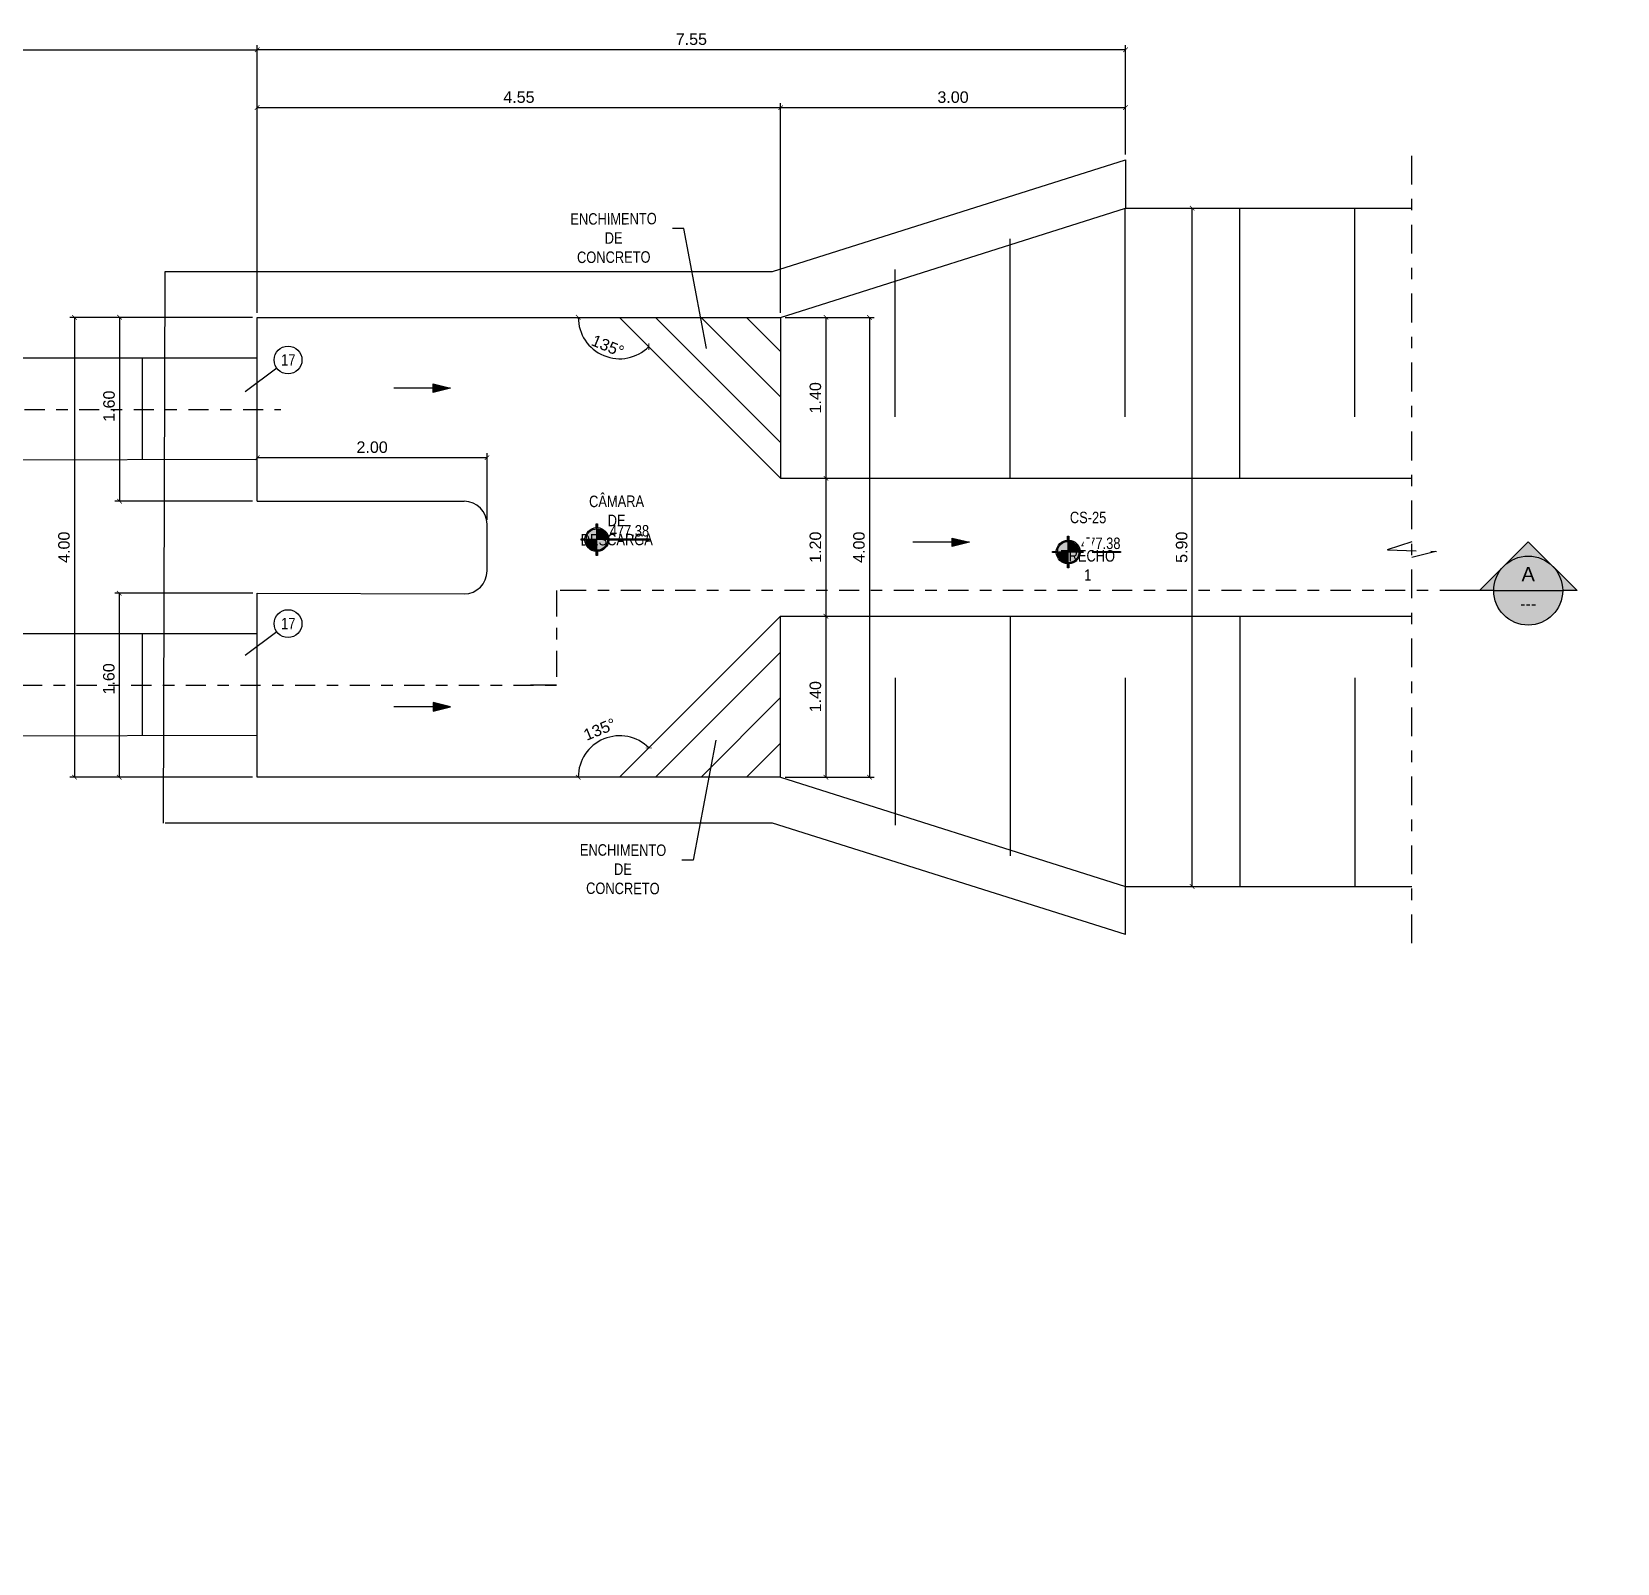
# Model space of a CAD drawing. Header units: feet. Extents: x 0 to 285374, y 0 to 9111566.
# Drawn here: x 285116.16 to 285129.95, y 9111378.92 to 9111392.24 of the extents above; entities that cross this region are included whole.
import ezdxf
from ezdxf import colors
from ezdxf.entities.mleader import LeaderData, LeaderLine
from ezdxf.enums import TextEntityAlignment as Align
from ezdxf.math import Vec2, Vec3

# ---------------------------------------------------------------- set-up
doc = ezdxf.new("R2010")
doc.units = ezdxf.units.FT
doc.header["$MEASUREMENT"] = 0
doc.linetypes.add('CENTER2', pattern=[1.125, 0.75, -0.125, 0.125, -0.125])
doc.linetypes.add('DASHDOT', pattern=[1, 0.5, -0.25, 0, -0.25])
doc.layers.get('0').update_dxf_attribs({"linetype": 'CONTINUOUS'})
doc.layers.get('DEFPOINTS').update_dxf_attribs({"linetype": 'CONTINUOUS'})
for name, color, linetype in [('A-NIVEIS', 1, 'CONTINUOUS'), ('A-TEXTO', 2, 'CONTINUOUS'), ('ARQ_SENTIDO', 1, 'CONTINUOUS'), ('EIXO', 1, 'DASHDOT'), ('H-SA-CONTORNO', 2, 'CONTINUOUS'), ('H-SA-DIM', 1, 'CONTINUOUS'), ('H-SA-EIXOS', 1, 'DASHDOT'), ('H-SA-ESTRUTURA (CORTE)', 5, 'CONTINUOUS'), ('H-SA-HTC ENCHIMENTO', 1, 'CONTINUOUS'), ('H-SA-SIMB', 1, 'CONTINUOUS'), ('H-SA-TEXTO', 2, 'CONTINUOUS'), ('INDIC', 2, 'CONTINUOUS'), ('Top View-Ferro Fundido - JGS - K7(Esgoto)', 7, 'CONTINUOUS')]:
    doc.layers.add(name, color=color, linetype=linetype)
doc.styles.add('EGC_Arial_2.0mm', font='arial.ttf', dxfattribs={"width": 0.8, "height": 2})
doc.styles.add('EGC_Arial_2.5mm', font='arial.ttf', dxfattribs={"width": 0.8, "height": 2.5})
doc.styles.get("Standard").update_dxf_attribs({"font": 'arial.ttf'})
doc.dimstyles.new('Copy of EGC_2.0mm', dxfattribs={"dimtxt": 0.1, "dimasz": 0.04, "dimexe": 0.04, "dimexo": 0.04, "dimgap": 0.04, "dimtad": 1, "dimzin": 1, "dimdsep": 46, "dimtxsty": 'Standard', "dimblk": 'ARCHTICK', "dimcen": 0, "dimclrd": 1, "dimclre": 1, "dimclrt": 2, "dimazin": 0, "dimtfac": 1, "dimtix": 1, "dimtmove": 1, "dimatfit": 3, "dimldrblk": 'NONE', "dimfxl": 0.002, "dimtolj": 1, "dimtzin": 0, "dimlwd": -1, "dimarcsym": 0})

# ---------------------------------------------------------------- blocks, each defined once
blk = doc.blocks.new('*U1244')
at = {"true_color": 0xffffff}
h = blk.add_hatch(color=7, dxfattribs=at)
h.dxf.hatch_style = 1
edge = h.paths.add_edge_path()
edge.add_arc((0, 0), 2.07, 92.7623, 177.2377, ccw=False)
edge.add_line((-0.1, 2.07), (-0.1, 2.75))
edge.add_line((-0.1, 2.75), (0.1, 2.75))
edge.add_line((0.1, 2.75), (0.1, 2.07))
edge.add_arc((0, 0), 2.07, 2.7623, 87.2377, ccw=False)
edge.add_line((2.07, 0.1), (9.09, 0.1))
edge.add_line((9.09, 0.1), (9.09, -0.1))
edge.add_line((9.09, -0.1), (2.07, -0.1))
edge.add_arc((0, 0), 2.07, 272.7623, 357.2377, ccw=False)
edge.add_line((0.1, -2.07), (0.1, -2.75))
edge.add_line((0.1, -2.75), (-0.1, -2.75))
edge.add_line((-0.1, -2.75), (-0.1, -2.07))
edge.add_arc((0, 0), 2.07, 182.7623, 267.2377, ccw=False)
edge.add_line((-2.07, -0.1), (-2.75, -0.1))
edge.add_line((-2.75, -0.1), (-2.75, 0.1))
edge.add_line((-2.75, 0.1), (-2.07, 0.1))
for p, q in [((0, -2.75), (0, 2.75)), ((9.09, 0), (-2.75, 0))]:
    blk.add_line(p, q)
at = {"color": 7, "true_color": 0xffffff}
blk.add_lwpolyline([(-2.07, 0.1, -0.386246), (-0.1, 2.07), (-0.1, 2.75), (0.1, 2.75), (0.1, 2.07, -0.386246), (2.07, 0.1), (9.09, 0.1), (9.09, -0.1), (2.07, -0.1, -0.386246), (0.1, -2.07), (0.1, -2.75), (-0.1, -2.75), (-0.1, -2.07, -0.386246), (-2.07, -0.1), (-2.75, -0.1), (-2.75, 0.1)], format="xyb", close=True, dxfattribs=at)
blk.add_circle((0, 0), 1.87)
for points in [[(-1.79, -0.57), (0, 0), (-1.8, -0.54), (-1.88, 0)], [(-1.53, -1.08), (-1.57, 0), (-1.79, -0.57), (0, 0)], [(-1.1, -1.52), (-1.1, 0), (-1.53, -1.08), (-1.57, 0)], [(-0.58, -1.78), (-0.59, 0), (-1.1, -1.52), (-1.1, 0)], [(0, -1.88), (0, 0), (-0.58, -1.78), (-0.59, 0)], [(0, 1.87), (0, 0), (0.58, 1.78), (0.59, 0)], [(1.53, 1.08), (1.57, 0), (1.79, 0.57), (0, 0)], [(1.79, 0.57), (0, 0), (1.8, 0.54), (1.87, 0)], [(0.58, 1.78), (0.59, 0), (1.1, 1.52), (1.1, 0)], [(1.1, 1.52), (1.1, 0), (1.53, 1.08), (1.57, 0)]]:
    blk.add_solid(points)
at = {"layer": 'A-TEXTO', "color": 2, "style": 'EGC_Arial_2.0mm', "width": 0.8}
blk.add_attdef('000.00', text='', height=2, dxfattribs=at).set_placement((9.09, 0.53), align=Align.RIGHT)
blk = doc.blocks.new('_ArchTick')
at = {"color": 0, "linetype": 'ByBlock', "const_width": 0.15}
blk.add_lwpolyline([(-0.5, -0.5), (0.5, 0.5)], dxfattribs=at)
blk = doc.blocks.new('*D1262')
at = {"layer": 'DEFPOINTS', "color": 0, "transparency": 16777216}
for p in [(285122.669, 9111389.754), (285122.669, 9111385.754), (285123.442, 9111385.754)]:
    blk.add_point(p, dxfattribs=at)
at = {"layer": 'H-SA-DIM', "color": 1, "lineweight": -2, "transparency": 16777216}
for p, q in [((285122.709, 9111389.754), (285123.482, 9111389.754)), ((285122.709, 9111385.754), (285123.482, 9111385.754))]:
    blk.add_line(p, q, dxfattribs=at)
at = {"layer": 'H-SA-DIM', "color": 1, "transparency": 16777216}
blk.add_line((285123.442, 9111389.754), (285123.442, 9111385.754), dxfattribs=at)
at = {"layer": 'H-SA-DIM', "color": 1, "transparency": 16777216, "xscale": 0.04, "yscale": 0.04, "zscale": 0.04}
for p, rotation in [((285123.442, 9111389.754), 90), ((285123.442, 9111385.754), 270)]:
    blk.add_blockref('_ArchTick', p, dxfattribs=dict(at, rotation=rotation))
at = {"layer": 'H-SA-DIM', "color": 2, "transparency": 16777216, "insert": (285123.351, 9111387.754), "char_height": 0.1, "attachment_point": 5, "rotation": 90}
blk.add_mtext('\\A1;4.00', dxfattribs=at)
blk = doc.blocks.new('_None')
blk = doc.blocks.new('*D1259')
at = {"layer": 'DEFPOINTS', "color": 0, "transparency": 16777216}
for p in [(285122.669, 9111388.354), (285122.669, 9111387.154), (285123.064, 9111387.154)]:
    blk.add_point(p, dxfattribs=at)
at = {"layer": 'H-SA-DIM', "color": 1, "lineweight": -2, "transparency": 16777216}
for p, q in [((285122.709, 9111388.354), (285123.104, 9111388.354)), ((285122.709, 9111387.154), (285123.104, 9111387.154))]:
    blk.add_line(p, q, dxfattribs=at)
at = {"layer": 'H-SA-DIM', "color": 1, "transparency": 16777216}
blk.add_line((285123.064, 9111388.354), (285123.064, 9111387.154), dxfattribs=at)
at = {"layer": 'H-SA-DIM', "color": 1, "transparency": 16777216, "xscale": 0.04, "yscale": 0.04, "zscale": 0.04}
for p, rotation in [((285123.064, 9111388.354), 90), ((285123.064, 9111387.154), 270)]:
    blk.add_blockref('_ArchTick', p, dxfattribs=dict(at, rotation=rotation))
at = {"layer": 'H-SA-DIM', "color": 2, "transparency": 16777216, "insert": (285122.972, 9111387.754), "char_height": 0.1, "attachment_point": 5, "rotation": 90}
blk.add_mtext('\\A1;1.20', dxfattribs=at)
blk = doc.blocks.new('*D1260')
at = {"layer": 'DEFPOINTS', "color": 0, "transparency": 16777216}
for p in [(285122.669, 9111389.754), (285122.669, 9111388.354), (285123.064, 9111388.354)]:
    blk.add_point(p, dxfattribs=at)
at = {"layer": 'H-SA-DIM', "color": 1, "lineweight": -2, "transparency": 16777216}
for p, q in [((285122.709, 9111389.754), (285123.104, 9111389.754)), ((285122.709, 9111388.354), (285123.104, 9111388.354))]:
    blk.add_line(p, q, dxfattribs=at)
at = {"layer": 'H-SA-DIM', "color": 1, "transparency": 16777216}
blk.add_line((285123.064, 9111389.754), (285123.064, 9111388.354), dxfattribs=at)
at = {"layer": 'H-SA-DIM', "color": 1, "transparency": 16777216, "xscale": 0.04, "yscale": 0.04, "zscale": 0.04}
for p, rotation in [((285123.064, 9111389.754), 90), ((285123.064, 9111388.354), 270)]:
    blk.add_blockref('_ArchTick', p, dxfattribs=dict(at, rotation=rotation))
at = {"layer": 'H-SA-DIM', "color": 2, "transparency": 16777216, "insert": (285122.972, 9111389.054), "char_height": 0.1, "attachment_point": 5, "rotation": 90}
blk.add_mtext('\\A1;1.40', dxfattribs=at)
blk = doc.blocks.new('*D1261')
at = {"layer": 'DEFPOINTS', "color": 0, "transparency": 16777216}
for p in [(285122.669, 9111387.154), (285122.669, 9111385.754), (285123.064, 9111385.754)]:
    blk.add_point(p, dxfattribs=at)
at = {"layer": 'H-SA-DIM', "color": 1, "lineweight": -2, "transparency": 16777216}
for p, q in [((285122.709, 9111387.154), (285123.104, 9111387.154)), ((285122.709, 9111385.754), (285123.104, 9111385.754))]:
    blk.add_line(p, q, dxfattribs=at)
at = {"layer": 'H-SA-DIM', "color": 1, "transparency": 16777216}
blk.add_line((285123.064, 9111387.154), (285123.064, 9111385.754), dxfattribs=at)
at = {"layer": 'H-SA-DIM', "color": 1, "transparency": 16777216, "xscale": 0.04, "yscale": 0.04, "zscale": 0.04}
for p, rotation in [((285123.064, 9111387.154), 90), ((285123.064, 9111385.754), 270)]:
    blk.add_blockref('_ArchTick', p, dxfattribs=dict(at, rotation=rotation))
at = {"layer": 'H-SA-DIM', "color": 2, "transparency": 16777216, "insert": (285122.972, 9111386.454), "char_height": 0.1, "attachment_point": 5, "rotation": 90}
blk.add_mtext('\\A1;1.40', dxfattribs=at)
blk = doc.blocks.new('*D1263')
at = {"layer": 'DEFPOINTS', "color": 0, "transparency": 16777216}
for p in [(285118.116, 9111388.533), (285118.116, 9111388.154), (285120.116, 9111387.954)]:
    blk.add_point(p, dxfattribs=at)
at = {"layer": 'H-SA-DIM', "color": 1, "lineweight": -2, "transparency": 16777216}
for p, q in [((285118.116, 9111388.194), (285118.116, 9111388.573)), ((285120.116, 9111387.994), (285120.116, 9111388.573))]:
    blk.add_line(p, q, dxfattribs=at)
at = {"layer": 'H-SA-DIM', "color": 1, "transparency": 16777216}
blk.add_line((285120.116, 9111388.533), (285118.116, 9111388.533), dxfattribs=at)
at = {"layer": 'H-SA-DIM', "color": 1, "transparency": 16777216, "xscale": 0.04, "yscale": 0.04, "zscale": 0.04, "rotation": 180}
blk.add_blockref('_ArchTick', (285118.116, 9111388.533), dxfattribs=at)
at = {"layer": 'H-SA-DIM', "color": 1, "transparency": 16777216, "xscale": 0.04, "yscale": 0.04, "zscale": 0.04}
blk.add_blockref('_ArchTick', (285120.116, 9111388.533), dxfattribs=at)
at = {"layer": 'H-SA-DIM', "color": 2, "transparency": 16777216, "insert": (285119.116, 9111388.624), "char_height": 0.1, "attachment_point": 5}
blk.add_mtext('\\A1;2.00', dxfattribs=at)
blk = doc.blocks.new('*D1264')
at = {"layer": 'DEFPOINTS', "color": 0, "transparency": 16777216}
for p in [(285122.669, 9111391.578), (285118.116, 9111389.754), (285122.669, 9111389.754)]:
    blk.add_point(p, dxfattribs=at)
at = {"layer": 'H-SA-DIM', "color": 1, "lineweight": -2, "transparency": 16777216}
for p, q in [((285118.116, 9111389.794), (285118.116, 9111391.618)), ((285122.669, 9111389.794), (285122.669, 9111391.618))]:
    blk.add_line(p, q, dxfattribs=at)
at = {"layer": 'H-SA-DIM', "color": 1, "transparency": 16777216}
blk.add_line((285118.116, 9111391.578), (285122.669, 9111391.578), dxfattribs=at)
at = {"layer": 'H-SA-DIM', "color": 1, "transparency": 16777216, "xscale": 0.04, "yscale": 0.04, "zscale": 0.04, "rotation": 180}
blk.add_blockref('_ArchTick', (285118.116, 9111391.578), dxfattribs=at)
at = {"layer": 'H-SA-DIM', "color": 1, "transparency": 16777216, "xscale": 0.04, "yscale": 0.04, "zscale": 0.04}
blk.add_blockref('_ArchTick', (285122.669, 9111391.578), dxfattribs=at)
at = {"layer": 'H-SA-DIM', "color": 2, "transparency": 16777216, "insert": (285120.393, 9111391.669), "char_height": 0.1, "attachment_point": 5}
blk.add_mtext('\\A1;4.55', dxfattribs=at)
blk = doc.blocks.new('*D1265')
at = {"layer": 'DEFPOINTS', "color": 0, "transparency": 16777216}
for p in [(285125.669, 9111391.578), (285125.669, 9111391.13), (285122.669, 9111389.754)]:
    blk.add_point(p, dxfattribs=at)
at = {"layer": 'H-SA-DIM', "color": 1, "lineweight": -2, "transparency": 16777216}
for p, q in [((285122.669, 9111389.794), (285122.669, 9111391.618)), ((285125.669, 9111391.17), (285125.669, 9111391.618))]:
    blk.add_line(p, q, dxfattribs=at)
at = {"layer": 'H-SA-DIM', "color": 1, "transparency": 16777216}
blk.add_line((285122.669, 9111391.578), (285125.669, 9111391.578), dxfattribs=at)
at = {"layer": 'H-SA-DIM', "color": 1, "transparency": 16777216, "xscale": 0.04, "yscale": 0.04, "zscale": 0.04, "rotation": 180}
blk.add_blockref('_ArchTick', (285122.669, 9111391.578), dxfattribs=at)
at = {"layer": 'H-SA-DIM', "color": 1, "transparency": 16777216, "xscale": 0.04, "yscale": 0.04, "zscale": 0.04}
blk.add_blockref('_ArchTick', (285125.669, 9111391.578), dxfattribs=at)
at = {"layer": 'H-SA-DIM', "color": 2, "transparency": 16777216, "insert": (285124.169, 9111391.669), "char_height": 0.1, "attachment_point": 5}
blk.add_mtext('\\A1;3.00', dxfattribs=at)
blk = doc.blocks.new('*D1266')
at = {"layer": 'DEFPOINTS', "color": 0, "transparency": 16777216}
for p in [(285118.116, 9111392.082), (285125.669, 9111391.13), (285118.116, 9111389.754)]:
    blk.add_point(p, dxfattribs=at)
at = {"layer": 'H-SA-DIM', "color": 1, "lineweight": -2, "transparency": 16777216}
for p, q in [((285118.116, 9111389.794), (285118.116, 9111392.122)), ((285125.669, 9111391.17), (285125.669, 9111392.122))]:
    blk.add_line(p, q, dxfattribs=at)
at = {"layer": 'H-SA-DIM', "color": 1, "transparency": 16777216}
blk.add_line((285125.669, 9111392.082), (285118.116, 9111392.082), dxfattribs=at)
at = {"layer": 'H-SA-DIM', "color": 1, "transparency": 16777216, "xscale": 0.04, "yscale": 0.04, "zscale": 0.04, "rotation": 180}
blk.add_blockref('_ArchTick', (285118.116, 9111392.082), dxfattribs=at)
at = {"layer": 'H-SA-DIM', "color": 1, "transparency": 16777216, "xscale": 0.04, "yscale": 0.04, "zscale": 0.04}
blk.add_blockref('_ArchTick', (285125.669, 9111392.082), dxfattribs=at)
at = {"layer": 'H-SA-DIM', "color": 2, "transparency": 16777216, "insert": (285121.893, 9111392.173), "char_height": 0.1, "attachment_point": 5}
blk.add_mtext('\\A1;7.55', dxfattribs=at)
blk = doc.blocks.new('*D1267')
at = {"layer": 'DEFPOINTS', "color": 0, "transparency": 16777216}
for p in [(285118.116, 9111389.754), (285116.919, 9111388.154), (285118.116, 9111388.154)]:
    blk.add_point(p, dxfattribs=at)
at = {"layer": 'H-SA-DIM', "color": 1, "lineweight": -2, "transparency": 16777216}
for p, q in [((285118.076, 9111389.754), (285116.879, 9111389.754)), ((285118.076, 9111388.154), (285116.879, 9111388.154))]:
    blk.add_line(p, q, dxfattribs=at)
at = {"layer": 'H-SA-DIM', "color": 1, "transparency": 16777216}
blk.add_line((285116.919, 9111389.754), (285116.919, 9111388.154), dxfattribs=at)
at = {"layer": 'H-SA-DIM', "color": 1, "transparency": 16777216, "xscale": 0.04, "yscale": 0.04, "zscale": 0.04}
for p, rotation in [((285116.919, 9111389.754), 90), ((285116.919, 9111388.154), 270)]:
    blk.add_blockref('_ArchTick', p, dxfattribs=dict(at, rotation=rotation))
at = {"layer": 'H-SA-DIM', "color": 2, "transparency": 16777216, "insert": (285116.828, 9111388.981), "char_height": 0.1, "attachment_point": 5, "rotation": 90}
blk.add_mtext('\\A1;1.60', dxfattribs=at)
blk = doc.blocks.new('*D1268')
at = {"layer": 'DEFPOINTS', "color": 0, "transparency": 16777216}
for p in [(285118.118, 9111387.354), (285116.917, 9111385.754), (285118.116, 9111385.754)]:
    blk.add_point(p, dxfattribs=at)
at = {"layer": 'H-SA-DIM', "color": 1, "lineweight": -2, "transparency": 16777216}
for p, q in [((285118.078, 9111387.354), (285116.877, 9111387.354)), ((285118.076, 9111385.754), (285116.877, 9111385.754))]:
    blk.add_line(p, q, dxfattribs=at)
at = {"layer": 'H-SA-DIM', "color": 1, "transparency": 16777216}
blk.add_line((285116.917, 9111387.354), (285116.917, 9111385.754), dxfattribs=at)
at = {"layer": 'H-SA-DIM', "color": 1, "transparency": 16777216, "xscale": 0.04, "yscale": 0.04, "zscale": 0.04}
for p, rotation in [((285116.917, 9111387.354), 90), ((285116.917, 9111385.754), 270)]:
    blk.add_blockref('_ArchTick', p, dxfattribs=dict(at, rotation=rotation))
at = {"layer": 'H-SA-DIM', "color": 2, "transparency": 16777216, "insert": (285116.826, 9111386.609), "char_height": 0.1, "attachment_point": 5, "rotation": 90}
blk.add_mtext('\\A1;1.60', dxfattribs=at)
blk = doc.blocks.new('*D1269')
at = {"layer": 'DEFPOINTS', "color": 0, "transparency": 16777216}
for p in [(285118.116, 9111389.754), (285116.527, 9111385.754), (285118.116, 9111385.754)]:
    blk.add_point(p, dxfattribs=at)
at = {"layer": 'H-SA-DIM', "color": 1, "lineweight": -2, "transparency": 16777216}
for p, q in [((285118.076, 9111389.754), (285116.487, 9111389.754)), ((285118.076, 9111385.754), (285116.487, 9111385.754))]:
    blk.add_line(p, q, dxfattribs=at)
at = {"layer": 'H-SA-DIM', "color": 1, "transparency": 16777216}
blk.add_line((285116.527, 9111389.754), (285116.527, 9111385.754), dxfattribs=at)
at = {"layer": 'H-SA-DIM', "color": 1, "transparency": 16777216, "xscale": 0.04, "yscale": 0.04, "zscale": 0.04}
for p, rotation in [((285116.527, 9111389.754), 90), ((285116.527, 9111385.754), 270)]:
    blk.add_blockref('_ArchTick', p, dxfattribs=dict(at, rotation=rotation))
at = {"layer": 'H-SA-DIM', "color": 2, "transparency": 16777216, "insert": (285116.436, 9111387.754), "char_height": 0.1, "attachment_point": 5, "rotation": 90}
blk.add_mtext('\\A1;4.00', dxfattribs=at)
blk = doc.blocks.new('*U1243')
at = {"true_color": 0x737373}
h = blk.add_hatch(color=8, dxfattribs=at)
h.dxf.hatch_style = 1
h.paths.add_polyline_path([(4.24, 4.24), (8.49, 0), (6, 0, 0.198912)])
h.paths.add_polyline_path([(0, 8.49), (4.24, 4.24, 0.414214), (-4.24, 4.24)])
h.paths.add_polyline_path([(-4.24, 4.24, 0.198912), (-6, 0), (-8.49, 0)])
h = blk.add_hatch(color=8, dxfattribs=at)
h.dxf.hatch_style = 1
h.paths.add_polyline_path([(4.24, 4.24), (8.49, 0), (6, 0, 0.198912)])
h.paths.add_polyline_path([(15.49, 0.03), (-15.49, 0.03), (-15.49, 5.65), (15.49, 5.65)], flags=9)
at = {"true_color": 0xffffff}
h = blk.add_hatch(color=7, dxfattribs=at)
h.dxf.hatch_style = 1
edge = h.paths.add_edge_path()
edge.add_arc((0, 0), 6, 0, 360)
for p, q in [((0, 8.49), (-8.49, 0)), ((0, 8.49), (8.49, 0)), ((-6, 0), (6, 0)), ((-6, 0), (-11.88, 0)), ((8.49, 0), (6, 0))]:
    blk.add_line(p, q)
blk.add_circle((0, 0), 6)
for tag, height, style, p in [('IDENTIFIER', 2.5, 'EGC_Arial_2.5mm', (0, 2.87)), ('DRG_REF', 2, 'EGC_Arial_2.0mm', (0, -2.29))]:
    blk.add_attdef(tag, text='', height=height, dxfattribs=dict(style=style)).set_placement(p, align=Align.MIDDLE_CENTER)
blk = doc.blocks.new('*D1270')
at = {"layer": 'DEFPOINTS', "color": 0, "transparency": 16777216}
for p in [(285118.116, 9111389.754), (285121.269, 9111389.754), (285122.669, 9111389.754), (285121.014, 9111389.499), (285122.669, 9111388.354)]:
    blk.add_point(p, dxfattribs=at)
at = {"layer": 'H-SA-DIM', "color": 1, "transparency": 16777216}
blk.add_arc((285121.269, 9111389.754), 0.36, 180, 314.9956, dxfattribs=at)
at = {"layer": 'H-SA-DIM', "color": 1, "transparency": 16777216, "xscale": 0.04, "yscale": 0.04, "zscale": 0.04}
for p, rotation in [((285120.909, 9111389.754), 89.99999998800669), ((285121.523, 9111389.499), 44.99557717092902)]:
    blk.add_blockref('_ArchTick', p, dxfattribs=dict(at, rotation=rotation))
at = {"layer": 'H-SA-DIM', "color": 2, "transparency": 16777216, "insert": (285121.166, 9111389.505), "char_height": 0.1, "attachment_point": 5, "rotation": 337.4978}
blk.add_mtext('\\A1;135°', dxfattribs=at)
blk = doc.blocks.new('*D1271')
at = {"layer": 'DEFPOINTS', "color": 0, "transparency": 16777216}
for p in [(285122.669, 9111387.154), (285121.269, 9111386.113), (285118.116, 9111385.754), (285121.269, 9111385.754), (285122.669, 9111385.754)]:
    blk.add_point(p, dxfattribs=at)
at = {"layer": 'H-SA-DIM', "color": 1, "transparency": 16777216}
blk.add_arc((285121.269, 9111385.754), 0.36, 45.0044, 180, dxfattribs=at)
at = {"layer": 'H-SA-DIM', "color": 1, "transparency": 16777216, "xscale": 0.04, "yscale": 0.04, "zscale": 0.04}
for p, rotation in [((285121.523, 9111386.008), 315.0044228746033), ((285120.909, 9111385.754), 270.0000000060725)]:
    blk.add_blockref('_ArchTick', p, dxfattribs=dict(at, rotation=rotation))
at = {"layer": 'H-SA-DIM', "color": 2, "transparency": 16777216, "insert": (285121.096, 9111386.17), "char_height": 0.1, "attachment_point": 5, "rotation": 22.5022}
blk.add_mtext('\\A1;135°', dxfattribs=at)
blk = doc.blocks.new('EGC-SETA SENTIDO DA TUBULAÇÃO')
h = blk.add_hatch(color=256)
h.dxf.hatch_style = 1
h.paths.add_polyline_path([(-3, 0.75), (0, 0), (-3, -0.75)])
blk.add_line((0, 0), (-9.84, 0))
blk.add_lwpolyline([(-3, 0.75), (0, 0), (-3, -0.75), (-3, 0.75)])
blk = doc.blocks.new('*D1272')
at = {"layer": 'DEFPOINTS', "color": 0, "transparency": 16777216}
for p in [(285118.116, 9111392.082), (285110.668, 9111391.103), (285118.116, 9111389.754, 478.198)]:
    blk.add_point(p, dxfattribs=at)
at = {"layer": 'H-SA-DIM', "color": 1, "lineweight": -2, "transparency": 16777216}
for p, q in [((285110.668, 9111391.143), (285110.668, 9111392.122)), ((285118.116, 9111389.794), (285118.116, 9111392.122))]:
    blk.add_line(p, q, dxfattribs=at)
at = {"layer": 'H-SA-DIM', "color": 1, "transparency": 16777216}
blk.add_line((285110.668, 9111392.082), (285118.116, 9111392.082), dxfattribs=at)
at = {"layer": 'H-SA-DIM', "color": 1, "transparency": 16777216, "xscale": 0.04, "yscale": 0.04, "zscale": 0.04, "rotation": 180}
blk.add_blockref('_ArchTick', (285110.668, 9111392.082), dxfattribs=at)
at = {"layer": 'H-SA-DIM', "color": 1, "transparency": 16777216, "xscale": 0.04, "yscale": 0.04, "zscale": 0.04}
blk.add_blockref('_ArchTick', (285118.116, 9111392.082), dxfattribs=at)
at = {"layer": 'H-SA-DIM', "color": 2, "transparency": 16777216, "insert": (285114.392, 9111392.173), "char_height": 0.1, "attachment_point": 5}
blk.add_mtext('\\A1;7.45', dxfattribs=at)
blk = doc.blocks.new('*D1278')
at = {"layer": 'DEFPOINTS', "color": 0, "transparency": 16777216}
for p in [(285125.669, 9111390.704, 478.198), (285126.249, 9111390.704), (285125.669, 9111384.804, 478.198)]:
    blk.add_point(p, dxfattribs=at)
at = {"layer": 'H-SA-DIM', "color": 1, "lineweight": -2, "transparency": 16777216}
for p, q in [((285125.709, 9111390.704), (285126.289, 9111390.704)), ((285125.709, 9111384.804), (285126.289, 9111384.804))]:
    blk.add_line(p, q, dxfattribs=at)
at = {"layer": 'H-SA-DIM', "color": 1, "transparency": 16777216}
blk.add_line((285126.249, 9111384.804), (285126.249, 9111390.704), dxfattribs=at)
at = {"layer": 'H-SA-DIM', "color": 1, "transparency": 16777216, "xscale": 0.04, "yscale": 0.04, "zscale": 0.04}
for p, rotation in [((285126.249, 9111390.704), 90), ((285126.249, 9111384.804), 270)]:
    blk.add_blockref('_ArchTick', p, dxfattribs=dict(at, rotation=rotation))
at = {"layer": 'H-SA-DIM', "color": 2, "transparency": 16777216, "insert": (285126.158, 9111387.754), "char_height": 0.1, "attachment_point": 5, "rotation": 90}
blk.add_mtext('\\A1;5.90', dxfattribs=at)

msp = doc.modelspace()

# ---------------------------------------------------------------- linework, layer by layer
at = {"layer": 'EIXO', "ltscale": 0.35}
for points in [[(285107.068, 9111388.953), (285118.323, 9111388.953)], [(285092.321, 9111386.552), (285118.325, 9111386.554)], [(285092.321, 9111386.552), (285120.72, 9111386.554)]]:
    msp.add_lwpolyline(points, dxfattribs=at)
at = {"layer": 'EIXO', "ltscale": 0.35, "elevation": 478.198}
msp.add_lwpolyline([(285128.578, 9111387.377), (285120.72, 9111387.377)], dxfattribs=at)
at = {"layer": 'H-SA-CONTORNO', "ltscale": 0.75}
for p, q in [((285122.669, 9111388.354, 478.198), (285128.159, 9111388.354, 478.198)), ((285122.669, 9111387.154, 478.198), (285128.159, 9111387.154, 478.198))]:
    msp.add_line(p, q, dxfattribs=at)
at = {"layer": 'H-SA-EIXOS', "ltscale": 0.5}
for p, q in [((285128.159, 9111384.31, 478.198), (285128.159, 9111391.263, 478.198)), ((285128.159, 9111387.802, 478.198), (285127.946, 9111387.732, 478.198)), ((285127.949, 9111387.732, 478.198), (285128.373, 9111387.718, 478.198)), ((285128.369, 9111387.718, 478.198), (285128.159, 9111387.666, 478.198))]:
    msp.add_line(p, q, dxfattribs=at)
at = {"layer": 'H-SA-ESTRUTURA (CORTE)'}
for p, q in [((285122.598, 9111390.154, 478.198), (285125.669, 9111391.123, 478.198)), ((285125.669, 9111391.123, 478.198), (285125.669, 9111390.704, 478.198)), ((285122.669, 9111389.754, 478.198), (285125.669, 9111390.704, 478.198)), ((285118.116, 9111388.154, 478.198), (285118.116, 9111389.754, 478.198)), ((285118.116, 9111388.154, 478.198), (285119.916, 9111388.154, 478.198)), ((285125.669, 9111384.385, 478.198), (285125.669, 9111384.804, 478.198))]:
    msp.add_line(p, q, dxfattribs=at)
at = {"layer": 'H-SA-HTC ENCHIMENTO'}
for p, q in [((285125.665, 9111388.889, 478.198), (285125.665, 9111390.703, 478.198)), ((285125.669, 9111390.704, 478.198), (285128.159, 9111390.704, 478.198)), ((285126.665, 9111388.354, 478.198), (285126.665, 9111390.704, 478.198)), ((285127.665, 9111388.889, 478.198), (285127.665, 9111390.704, 478.198)), ((285124.665, 9111388.354, 478.198), (285124.665, 9111390.436, 478.198)), ((285123.665, 9111388.889, 478.198), (285123.665, 9111390.169, 478.198)), ((285121.581, 9111389.754, 478.198), (285122.669, 9111388.666, 478.198)), ((285121.977, 9111389.754, 478.198), (285122.669, 9111389.062, 478.198)), ((285122.373, 9111389.754, 478.198), (285122.669, 9111389.457, 478.198)), ((285122.669, 9111389.754, 478.198), (285122.669, 9111388.354, 478.198)), ((285126.665, 9111387.154, 478.198), (285126.665, 9111384.804, 478.198)), ((285125.665, 9111386.619, 478.198), (285125.665, 9111384.804, 478.198)), ((285127.665, 9111386.619, 478.198), (285127.665, 9111384.804, 478.198)), ((285125.669, 9111384.804, 478.198), (285128.159, 9111384.804, 478.198))]:
    msp.add_line(p, q, dxfattribs=at)
at = {"layer": 'INDIC', "color": 1, "linetype": 'Continuous'}
msp.add_line((285118.288, 9111389.311, 478.198), (285118.013, 9111389.106, 478.198), dxfattribs=at)
msp.add_circle((285118.385, 9111389.383, 478.198), 0.121, dxfattribs=at)
at = {"layer": 'Top View-Ferro Fundido - JGS - K7(Esgoto)', "color": 1, "linetype": 'ByBlock', "lineweight": -2}
for p, q in [((285110.968, 9111389.403), (285118.116, 9111389.403, 478.198)), ((285110.968, 9111388.503), (285118.116, 9111388.52, 478.198)), ((285110.968, 9111387.003, 478.198), (285118.116, 9111387.003, 478.198)), ((285110.968, 9111386.103, 478.198), (285118.116, 9111386.12, 478.198))]:
    msp.add_line(p, q, dxfattribs=at)
at = {"layer": 'Top View-Ferro Fundido - JGS - K7(Esgoto)', "color": 1, "linetype": 'ByBlock', "lineweight": -2, "elevation": 478.198}
msp.add_lwpolyline([(285117.116, 9111389.403), (285117.116, 9111388.517)], dxfattribs=at)

# ---------------------------------------------------------------- block references
at = {"layer": 'A-NIVEIS', "xscale": 0.05, "yscale": 0.05, "zscale": 0.05}
msp.add_blockref('*U1244', (285125.171, 9111387.712, 478.198), dxfattribs=at).add_auto_attribs({'000.00': '477.38'})
at = {"layer": 'ARQ_SENTIDO', "xscale": -0.05, "yscale": -0.05, "zscale": -0.05, "rotation": 180}
msp.add_blockref('EGC-SETA SENTIDO DA TUBULAÇÃO', (285119.798, 9111389.137, 717.297), dxfattribs=at)
at = {"layer": 'H-SA-SIMB', "xscale": 0.05, "yscale": 0.05, "zscale": 0.05}
msp.add_blockref('*U1243', (285129.172, 9111387.377, 478.198), dxfattribs=at).add_auto_attribs({'DRG_REF': '---', 'IDENTIFIER': 'A'})

# ---------------------------------------------------------------- texts
at = {"layer": 'INDIC', "color": 2, "style": 'EGC_Arial_2.0mm', "width": 0.8}
msp.add_text('17', height=0.1, dxfattribs=at).set_placement((285118.387, 9111389.383, 478.198), align=Align.MIDDLE_CENTER)

# ---------------------------------------------------------------- dimensions: what is measured, and where the dimension line sits
at = {"layer": 'H-SA-DIM'}
for base, p1, p2, picture, middle in [((285118.116, 9111392.082), (285110.668, 9111391.103), (285118.116, 9111389.754, 478.198), '*D1272', (285114.392, 9111392.173)), ((285125.669, 9111391.578, 478.198), (285122.669, 9111389.754, 478.198), (285125.669, 9111391.13, 478.198), '*D1265', (285124.169, 9111391.669, 478.198))]:
    dim = msp.add_linear_dim(base=base, p1=p1, p2=p2, dimstyle='Copy of EGC_2.0mm', dxfattribs=at)
    dim.commit()
    dim.dimension.update_dxf_attribs({"geometry": picture, "text_midpoint": middle})
for base, p1, p2, picture, middle in [((285126.249, 9111390.704), (285125.669, 9111384.804, 478.198), (285125.669, 9111390.704, 478.198), '*D1278', (285126.158, 9111387.754)), ((285123.442, 9111385.754, 478.198), (285122.669, 9111389.754, 478.198), (285122.669, 9111385.754, 478.198), '*D1262', (285123.351, 9111387.754, 478.198)), ((285123.064, 9111388.354, 478.198), (285122.669, 9111389.754, 478.198), (285122.669, 9111388.354, 478.198), '*D1260', (285122.972, 9111389.054, 478.198)), ((285123.064, 9111387.154, 478.198), (285122.669, 9111388.354, 478.198), (285122.669, 9111387.154, 478.198), '*D1259', (285122.972, 9111387.754, 478.198))]:
    dim = msp.add_linear_dim(base=base, p1=p1, p2=p2, angle=90, dimstyle='Copy of EGC_2.0mm', dxfattribs=at)
    dim.commit()
    dim.dimension.update_dxf_attribs({"geometry": picture, "text_midpoint": middle})

# ---------------------------------------------------------------- next in the draw order: leaders
at = {"layer": 'H-SA-TEXTO'}
ml = msp.add_multileader_mtext('Standard', dxfattribs=at)
ml.set_content('ENCHIMENTO DE CONCRETO', color=2, style='EGC_Arial_2.0mm')
ml.set_leader_properties(color=1, linetype='ByLayer', lineweight=-1)
ml.set_arrow_properties(name='NONE')
ml.build(insert=Vec2(0, 0))
ml.multileader.update_dxf_attribs({"text_left_attachment_type": 2, "text_right_attachment_type": 2, "dogleg_length": 1.982, "arrow_head_size": 0.075, "scale": 0.05})
ctx = ml.context
ctx.base_point, ctx.scale, ctx.char_height, ctx.arrow_head_size, ctx.landing_gap_size, ctx.plane_origin, ctx.plane_x_axis, ctx.plane_y_axis = Vec3(285120.705, 9111390.522), 0.05, 0.1, 0.075, 0.05, Vec3(285047.88, 9111393.495), Vec3(0.999987, 0.005007), Vec3(-0.005007, 0.999987)
ctx.left_attachment, ctx.right_attachment, ctx.text_align_type = 2, 2, 1
notes = []
notes.append((ctx, [(0, (1, 1, 0), (285121.827, 9111390.528), (-0.999987, -0.005007), 0.0991, [(0, [(285122.026, 9111389.483)], 0, [])])]))
ctx.mtext.insert, ctx.mtext.text_direction, ctx.mtext.rotation, ctx.mtext.width, ctx.mtext.defined_height, ctx.mtext.alignment, ctx.mtext.flow_direction = Vec3(285121.216, 9111390.661), Vec3(0.999987, 0.005007), 0.005007, 1.02461, 0.309, 2, 5
ctx.mtext.has_bg_fill, ctx.mtext.bg_color, ctx.mtext.bg_scale_factor, ctx.mtext.bg_transparency, ctx.mtext.use_window_bg_color = 1, -1073741824, 1, 0, 1
ml = msp.add_multileader_mtext('Standard', dxfattribs=at)
ml.set_content('CS-25 - TRECHO 1', color=2, style='EGC_Arial_2.0mm')
ml.set_leader_properties(color=1, linetype='ByLayer', lineweight=-1)
ml.set_arrow_properties(name='NONE')
ml.build(insert=Vec2(0, 0))
ml.multileader.update_dxf_attribs({"text_left_attachment_type": 2, "text_right_attachment_type": 2, "dogleg_length": 1.982, "arrow_head_size": 0.075, "scale": 0.05})
ctx = ml.context
ctx.base_point, ctx.scale, ctx.char_height, ctx.arrow_head_size, ctx.landing_gap_size, ctx.plane_origin, ctx.plane_x_axis, ctx.plane_y_axis = Vec3(285124.816, 9111388.014), 0.05, 0.1, 0.075, 0.05, Vec3(284750.549, 9111449.763), Vec3(0.999987, -0.005007), Vec3(0.005007, 0.999987)
ctx.left_attachment, ctx.right_attachment, ctx.text_align_type = 2, 2, 1
notes.append((ctx, [(0, (0, 0, 0), (0, 0), (1, 0), 1, [])]))
ctx.mtext.insert, ctx.mtext.text_direction, ctx.mtext.rotation, ctx.mtext.width, ctx.mtext.defined_height, ctx.mtext.alignment, ctx.mtext.flow_direction = Vec3(285125.344, 9111388.063), Vec3(0.999987, -0.005007), 6.278178, 1.45791, 1.047, 2, 5
ctx.mtext.has_bg_fill, ctx.mtext.bg_color, ctx.mtext.bg_scale_factor, ctx.mtext.bg_transparency, ctx.mtext.use_window_bg_color = 1, -1073741824, 1, 0, 1
for ctx, leaders in notes:
    for number, flags, end, landing, length, lines in leaders:
        leader = LeaderData()
        leader.index, (leader.has_last_leader_line, leader.has_dogleg_vector, leader.attachment_direction) = number, flags
        leader.last_leader_point, leader.dogleg_vector, leader.dogleg_length = Vec3(end), Vec3(landing), length
        for number, points, colour, breaks in lines:
            line = LeaderLine()
            line.index, line.vertices, line.color, line.breaks = number, Vec3.list(points), colors.encode_raw_color(colour), breaks
            leader.lines.append(line)
        ctx.leaders.append(leader)

# ---------------------------------------------------------------- next in the draw order: linework, layer by layer
at = {"layer": 'H-SA-CONTORNO', "ltscale": 0.75}
for p, q in [((285121.269, 9111389.754, 478.198), (285122.669, 9111388.354, 478.198)), ((285121.269, 9111385.754, 478.198), (285122.669, 9111387.154, 478.198))]:
    msp.add_line(p, q, dxfattribs=at)
at = {"layer": 'H-SA-ESTRUTURA (CORTE)'}
for p, q in [((285117.302, 9111385.354, 478.198), (285117.316, 9111390.154, 478.198)), ((285117.316, 9111390.154, 478.198), (285122.598, 9111390.154, 478.198)), ((285118.116, 9111389.754, 478.198), (285122.669, 9111389.754, 478.198)), ((285120.116, 9111387.549, 478.198), (285120.116, 9111387.954, 478.198)), ((285118.116, 9111387.354, 478.198), (285119.916, 9111387.349, 478.198)), ((285118.116, 9111385.754, 478.198), (285118.116, 9111387.354, 478.198)), ((285122.669, 9111385.754, 478.198), (285125.669, 9111384.804, 478.198)), ((285125.669, 9111384.385, 478.198), (285122.598, 9111385.354, 478.198))]:
    msp.add_line(p, q, dxfattribs=at)
for centre, start, end in [((285119.916, 9111387.954, 478.198), 0, 90), ((285119.916, 9111387.549, 478.198), 270, 0)]:
    msp.add_arc(centre, 0.2, start, end, dxfattribs=at)
at = {"layer": 'H-SA-HTC ENCHIMENTO'}
for p, q in [((285122.669, 9111385.754, 478.198), (285122.669, 9111387.154, 478.198)), ((285124.665, 9111387.154, 478.198), (285124.665, 9111385.071, 478.198)), ((285121.581, 9111385.754, 478.198), (285122.669, 9111386.842, 478.198)), ((285123.665, 9111386.619, 478.198), (285123.665, 9111385.338, 478.198)), ((285121.977, 9111385.754, 478.198), (285122.669, 9111386.446, 478.198)), ((285122.373, 9111385.754, 478.198), (285122.669, 9111386.05, 478.198))]:
    msp.add_line(p, q, dxfattribs=at)
at = {"layer": 'H-SA-SIMB', "color": 4, "linetype": 'CENTER2', "ltscale": 0.3, "elevation": 478.198}
msp.add_lwpolyline([(285120.976, 9111387.377), (285120.72, 9111387.377), (285120.72, 9111386.554), (285120.461, 9111386.554)], dxfattribs=at)
at = {"layer": 'Top View-Ferro Fundido - JGS - K7(Esgoto)', "color": 1, "linetype": 'ByBlock', "lineweight": -2, "elevation": 478.198}
msp.add_lwpolyline([(285117.116, 9111387.003), (285117.116, 9111386.117)], dxfattribs=at)

# ---------------------------------------------------------------- next in the draw order: block references
at = {"layer": 'ARQ_SENTIDO', "xscale": -0.05, "yscale": -0.05, "zscale": -0.05, "rotation": 180}
msp.add_blockref('EGC-SETA SENTIDO DA TUBULAÇÃO', (285124.312, 9111387.797, 717.297), dxfattribs=at)

# ---------------------------------------------------------------- next in the draw order: dimensions: what is measured, and where the dimension line sits
at = {"layer": 'H-SA-DIM'}
for base, p1, p2, picture, middle in [((285118.116, 9111392.082, 478.198), (285125.669, 9111391.13, 478.198), (285118.116, 9111389.754, 478.198), '*D1266', (285121.893, 9111392.173, 478.198)), ((285122.669, 9111391.578, 478.198), (285118.116, 9111389.754, 478.198), (285122.669, 9111389.754, 478.198), '*D1264', (285120.393, 9111391.669, 478.198)), ((285118.116, 9111388.533, 478.198), (285120.116, 9111387.954, 478.198), (285118.116, 9111388.154, 478.198), '*D1263', (285119.116, 9111388.624, 478.198))]:
    dim = msp.add_linear_dim(base=base, p1=p1, p2=p2, dimstyle='Copy of EGC_2.0mm', dxfattribs=at)
    dim.commit()
    dim.dimension.update_dxf_attribs({"geometry": picture, "text_midpoint": middle})
for base, p1, p2, angle, picture, middle in [((285116.527, 9111385.754, 478.198), (285118.116, 9111389.754, 478.198), (285118.116, 9111385.754, 478.198), 270, '*D1269', (285116.436, 9111387.754, 478.198)), ((285123.064, 9111385.754, 478.198), (285122.669, 9111387.154, 478.198), (285122.669, 9111385.754, 478.198), 90, '*D1261', (285122.972, 9111386.454, 478.198))]:
    dim = msp.add_linear_dim(base=base, p1=p1, p2=p2, angle=angle, dimstyle='Copy of EGC_2.0mm', dxfattribs=at)
    dim.commit()
    dim.dimension.update_dxf_attribs({"geometry": picture, "text_midpoint": middle})
for base, p1, p2, picture, middle in [((285116.919, 9111388.154, 478.198), (285118.116, 9111389.754, 478.198), (285118.116, 9111388.154, 478.198), '*D1267', (285116.919, 9111388.981, 478.198)), ((285116.917, 9111385.754, 478.198), (285118.118, 9111387.354, 478.198), (285118.116, 9111385.754, 478.198), '*D1268', (285116.917, 9111386.609, 478.198))]:
    dim = msp.add_linear_dim(base=base, p1=p1, p2=p2, angle=270, dimstyle='Copy of EGC_2.0mm', dxfattribs=at)
    dim.commit()
    dim.dimension.update_dxf_attribs({"geometry": picture, "text_midpoint": middle, "dimtype": 160})
dim = msp.add_angular_dim_2l(base=(285121.014, 9111389.499), line1=((285118.116, 9111389.754, 478.198), (285122.669, 9111389.754, 478.198)), line2=((285121.269, 9111389.754, 478.198), (285122.669, 9111388.354, 478.198)), text='135°', dimstyle='Copy of EGC_2.0mm', dxfattribs=at)
dim.commit()
dim.dimension.update_dxf_attribs({"geometry": '*D1270', "text_midpoint": (285121.166, 9111389.505, 478.198)})

# ---------------------------------------------------------------- next in the draw order: leaders
at = {"layer": 'H-SA-TEXTO'}
ml = msp.add_multileader_mtext('Standard', dxfattribs=at)
ml.set_content('ENCHIMENTO DE CONCRETO', color=2, style='EGC_Arial_2.0mm')
ml.set_leader_properties(color=1, linetype='ByLayer', lineweight=-1)
ml.set_arrow_properties(name='NONE')
ml.build(insert=Vec2(0, 0))
ml.multileader.update_dxf_attribs({"text_left_attachment_type": 2, "text_right_attachment_type": 2, "dogleg_length": 1.982, "arrow_head_size": 0.075, "scale": 0.05})
ctx = ml.context
ctx.base_point, ctx.scale, ctx.char_height, ctx.arrow_head_size, ctx.landing_gap_size, ctx.plane_origin, ctx.plane_x_axis, ctx.plane_y_axis = Vec3(285120.787, 9111385.037), 0.05, 0.1, 0.075, 0.05, Vec3(285047.962, 9111382.064), Vec3(0.999987, -0.005007), Vec3(0.005007, 0.999987)
ctx.left_attachment, ctx.right_attachment, ctx.text_align_type = 2, 2, 1
notes = []
notes.append((ctx, [(0, (1, 1, 0), (285121.908, 9111385.031), (-0.999987, 0.005007), 0.0991, [(0, [(285122.107, 9111386.076)], 0, [])])]))
ctx.mtext.insert, ctx.mtext.text_direction, ctx.mtext.rotation, ctx.mtext.width, ctx.mtext.defined_height, ctx.mtext.alignment, ctx.mtext.flow_direction = Vec3(285121.299, 9111385.17), Vec3(0.999987, -0.005007), 6.278178, 1.02461, 0.309, 2, 5
ctx.mtext.has_bg_fill, ctx.mtext.bg_color, ctx.mtext.bg_scale_factor, ctx.mtext.bg_transparency, ctx.mtext.use_window_bg_color = 1, -1073741824, 1, 0, 1
for ctx, leaders in notes:
    for number, flags, end, landing, length, lines in leaders:
        leader = LeaderData()
        leader.index, (leader.has_last_leader_line, leader.has_dogleg_vector, leader.attachment_direction) = number, flags
        leader.last_leader_point, leader.dogleg_vector, leader.dogleg_length = Vec3(end), Vec3(landing), length
        for number, points, colour, breaks in lines:
            line = LeaderLine()
            line.index, line.vertices, line.color, line.breaks = number, Vec3.list(points), colors.encode_raw_color(colour), breaks
            leader.lines.append(line)
        ctx.leaders.append(leader)

# ---------------------------------------------------------------- next in the draw order: linework, layer by layer
at = {"layer": 'H-SA-ESTRUTURA (CORTE)'}
for p, q in [((285122.669, 9111385.754, 478.198), (285118.116, 9111385.754, 478.198)), ((285122.598, 9111385.354, 478.198), (285117.316, 9111385.354, 478.198))]:
    msp.add_line(p, q, dxfattribs=at)

# ---------------------------------------------------------------- next in the draw order: dimensions: what is measured, and where the dimension line sits
at = {"layer": 'H-SA-DIM'}
dim = msp.add_angular_dim_2l(base=(285121.269, 9111386.113), line1=((285118.116, 9111385.754, 478.198), (285122.669, 9111385.754, 478.198)), line2=((285121.269, 9111385.754, 478.198), (285122.669, 9111387.154, 478.198)), text='135°', dimstyle='Copy of EGC_2.0mm', dxfattribs=at)
dim.commit()
dim.dimension.update_dxf_attribs({"geometry": '*D1271', "text_midpoint": (285121.096, 9111386.17, 478.198)})

# ---------------------------------------------------------------- next in the draw order: leaders
at = {"layer": 'H-SA-TEXTO'}
ml = msp.add_multileader_mtext('Standard', dxfattribs=at)
ml.set_content('CÂMARA DE DESCARGA', color=2, style='EGC_Arial_2.0mm')
ml.set_leader_properties(color=1, linetype='ByLayer', lineweight=-1)
ml.set_arrow_properties(name='NONE')
ml.build(insert=Vec2(0, 0))
ml.multileader.update_dxf_attribs({"text_left_attachment_type": 2, "text_right_attachment_type": 2, "dogleg_length": 1.982, "arrow_head_size": 0.075, "scale": 0.05})
ctx = ml.context
ctx.base_point, ctx.scale, ctx.char_height, ctx.arrow_head_size, ctx.landing_gap_size, ctx.plane_origin, ctx.plane_x_axis, ctx.plane_y_axis = Vec3(285120.534, 9111388.137, 239.099), 0.05, 0.1, 0.075, 0.05, Vec3(285499.713, 9111458.075, 239.099), Vec3(0.999987, 0.005007), Vec3(-0.005007, 0.999987)
ctx.left_attachment, ctx.right_attachment, ctx.text_align_type = 2, 2, 1
notes = []
notes.append((ctx, [(0, (0, 0, 0), (0, 0), (1, 0), 1, [])]))
ctx.mtext.insert, ctx.mtext.text_direction, ctx.mtext.rotation, ctx.mtext.width, ctx.mtext.defined_height, ctx.mtext.alignment, ctx.mtext.flow_direction = Vec3(285121.242, 9111388.204, 239.099), Vec3(0.999987, 0.005007), 0.005007, 1.32283, 0.256, 2, 5
ctx.mtext.has_bg_fill, ctx.mtext.bg_color, ctx.mtext.bg_scale_factor, ctx.mtext.bg_transparency, ctx.mtext.use_window_bg_color = 1, -1073741824, 1, 0, 1
for ctx, leaders in notes:
    for number, flags, end, landing, length, lines in leaders:
        leader = LeaderData()
        leader.index, (leader.has_last_leader_line, leader.has_dogleg_vector, leader.attachment_direction) = number, flags
        leader.last_leader_point, leader.dogleg_vector, leader.dogleg_length = Vec3(end), Vec3(landing), length
        for number, points, colour, breaks in lines:
            line = LeaderLine()
            line.index, line.vertices, line.color, line.breaks = number, Vec3.list(points), colors.encode_raw_color(colour), breaks
            leader.lines.append(line)
        ctx.leaders.append(leader)

# ---------------------------------------------------------------- next in the draw order: linework, layer by layer
at = {"layer": 'INDIC', "color": 1, "linetype": 'Continuous'}
msp.add_line((285118.288, 9111387.018, 478.198), (285118.013, 9111386.813, 478.198), dxfattribs=at)
msp.add_circle((285118.385, 9111387.09, 478.198), 0.121, dxfattribs=at)

# ---------------------------------------------------------------- next in the draw order: block references
at = {"layer": 'A-NIVEIS', "xscale": 0.05, "yscale": 0.05, "zscale": 0.05}
msp.add_blockref('*U1244', (285121.071, 9111387.821, 478.198), dxfattribs=at).add_auto_attribs({'000.00': '477.38'})
at = {"layer": 'ARQ_SENTIDO', "xscale": 0.05, "yscale": -0.05, "zscale": -0.05}
msp.add_blockref('EGC-SETA SENTIDO DA TUBULAÇÃO', (285119.798, 9111386.366, 717.297), dxfattribs=at)

# ---------------------------------------------------------------- next in the draw order: texts
at = {"layer": 'INDIC', "color": 2, "style": 'EGC_Arial_2.0mm', "width": 0.8}
msp.add_text('17', height=0.1, dxfattribs=at).set_placement((285118.387, 9111387.09, 478.198), align=Align.MIDDLE_CENTER)

doc.saveas('drawing.dxf')
